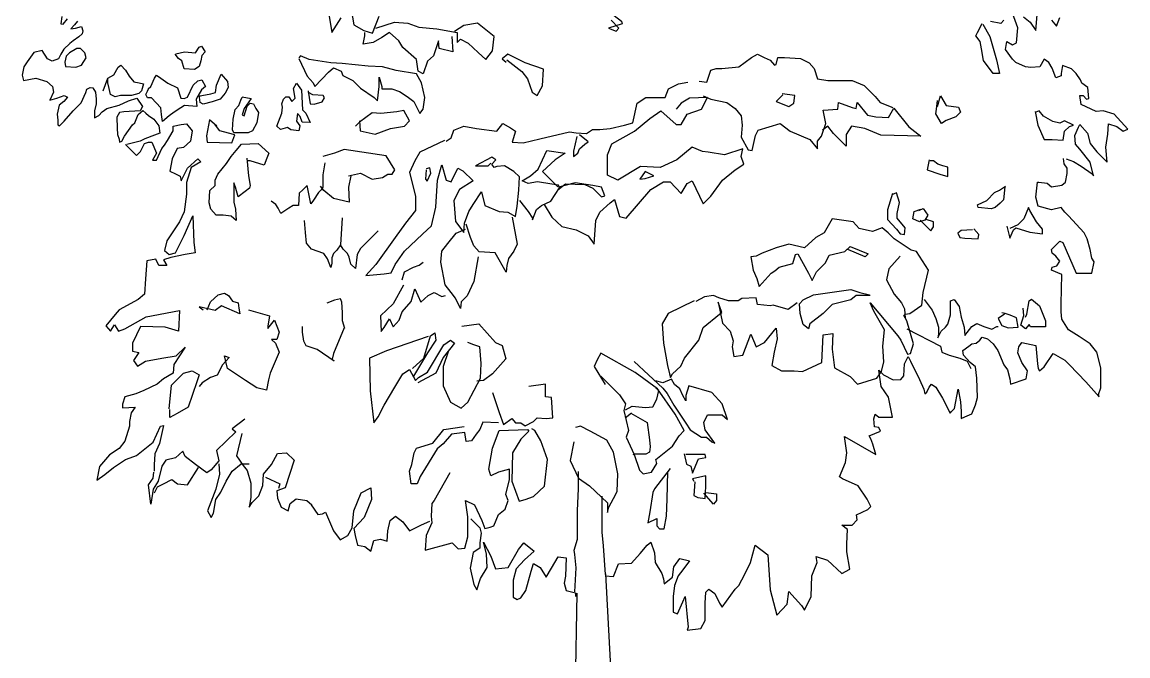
# Model space of a CAD drawing. Extents: x 225307 to 340959, y 27372 to 84205.
# Drawn here: x 308535 to 311698, y 64840 to 66655 of the extents above; entities that cross this region are included whole.
import ezdxf

# ---------------------------------------------------------------- set-up
doc = ezdxf.new("R2010")
doc.units = 0
doc.header["$MEASUREMENT"] = 0
doc.layers.add('LAYER4', color=4, linetype='CONTINUOUS')
doc.layers.add('道路', color=3, linetype='CONTINUOUS')

# ---------------------------------------------------------------- blocks, each defined once
blk = doc.blocks.new('A$C2BD378DE')
at = {"layer": 'LAYER4', "color": 251}
for points in [[(2578.2, 3138.8), (2586.1, 3160.5), (2599.8, 3182.1), (2621.5, 3213.5), (2627.4, 3217.5), (2588.1, 3207.6), (2550.7, 3178.1), (2537, 3166.4), (2511.4, 3164.4), (2487.9, 3174.2), (2480, 3178.1), (2505.5, 3199.8), (2535, 3207.6), (2558.6, 3227.3), (2588.1, 3256.8), (2544.8, 3252.9), (2507.5, 3258.8), (2478, 3260.7), (2485.9, 3284.3), (2499.7, 3302), (2493.8, 3315.8), (2450.5, 3276.5), (2440.7, 3245), (2442.7, 3225.3), (2423, 3182.1), (2397.5, 3178.1), (2397.5, 3188), (2407.3, 3197.8), (2405.4, 3203.7), (2373.9, 3201.7), (2362.1, 3184), (2352.3, 3180.1), (2334.6, 3168.3), (2320.9, 3154.6), (2311.1, 3129), (2334.6, 3125.1), (2340.5, 3125.1), (2346.4, 3109.3), (2318.9, 3099.5), (2303.2, 3089.7), (2293.4, 3075.9), (2315, 3064.1), (2316.9, 3038.6), (2315, 3022.8), (2303.2, 2995.3), (2293.4, 2985.5), (2265.9, 2965.8), (2242.3, 2969.8), (2252.1, 2985.5), (2246.2, 2997.3), (2203, 3001.2), (2161.7, 2985.5)], [(2171.6, 3016.9), (2187.3, 3036.6), (2210.9, 3052.3), (2189.2, 3054.3), (2165.7, 3056.3)], [(2181.4, 3097.5), (2199.1, 3111.3), (2173.5, 3121.1)], [(3772.4, 1820.8), (3774.5, 1844.2), (3738.3, 1859.2), (3736.2, 1895.5), (3708.4, 1921.1), (3685, 1940.3), (3676.5, 1950.9), (3706.3, 1961.6), (3734, 1963.7), (3766, 1982.9), (3780.9, 1987.2), (3795.8, 1989.3), (3787.3, 2000), (3776.7, 2012.8), (3746.8, 2017.1), (3723.4, 2034.1), (3729.8, 2061.9), (3755.3, 2042.7), (3772.4, 2029.9), (3800.1, 2019.2), (3832.1, 2014.9), (3849.1, 2014.9), (3876.9, 2014.9), (3881.1, 2027.7), (3847, 2042.7), (3832.1, 2049.1), (3919.5, 2057.6), (3928, 2055.5), (3923.8, 2093.9), (3900.3, 2106.7), (3851.3, 2106.7), (3819.3, 2108.8), (3810.8, 2117.3), (3823.6, 2134.4), (3851.3, 2147.2), (3861.9, 2155.7), (3810.8, 2192), (3800.1, 2202.7), (3768.1, 2219.7), (3734, 2236.8), (3685, 2249.6), (3712.7, 2285.9), (3812.9, 2292.3), (3885.4, 2311.5), (3853.4, 2341.3), (3817.2, 2345.6), (3857.7, 2381.9), (3870.5, 2390.4), (3832.1, 2409.6), (3772.4, 2411.8), (3734, 2426.7), (3717, 2424.6), (3727.6, 2456.6), (3766, 2497.1), (3753.2, 2520.6), (3704.2, 2512), (3680.7, 2512), (3640.2, 2514.2), (3627.4, 2497.1), (3627.4, 2527), (3612.5, 2541.9), (3597.6, 2539.8), (3582.7, 2571.8), (3574.1, 2580.3), (3552.8, 2569.6), (3514.4, 2544), (3495.2, 2499.2), (3488.9, 2490.7), (3448.3, 2507.8), (3420.6, 2512), (3373.7, 2505.6), (3424.9, 2595.2), (3395.1, 2586.7), (3380.1, 2580.3), (3371.6, 2576), (3358.8, 2608), (3348.1, 2603.8), (3346, 2591), (3322.6, 2588.8), (3309.8, 2593.1), (3318.3, 2603.8), (3318.3, 2642.2), (3260.7, 2631.5), (3230.9, 2610.2), (3184, 2603.8), (3196.8, 2616.6), (3211.7, 2644.3), (3210.8, 2666.3), (3200.1, 2674.9), (3166, 2677), (3144.7, 2687.7), (3157.5, 2694.1), (3210.8, 2719.7), (3238.5, 2732.5), (3251.3, 2734.6), (3247, 2741), (3232.1, 2747.4), (3223.6, 2753.8), (3232.1, 2766.6), (3264.1, 2785.8), (3306.7, 2807.1), (3302.4, 2811.4), (3293.9, 2819.9), (3238.5, 2830.6), (3274.7, 2837), (3302.4, 2839.2), (3321.6, 2839.2), (3317.4, 2849.8), (3308.8, 2869), (3283.3, 2879.7), (3261.9, 2886.1), (3206.5, 2884), (3174.5, 2879.7), (3161.7, 2864.7), (3140.4, 2845.6), (3127.6, 2843.4), (3114.8, 2860.5), (3108.4, 2869), (3106.3, 2881.8), (3097.8, 2892.5), (3089.3, 2898.9), (3093.5, 2913.8), (3108.4, 2930.9), (3127.6, 2943.7), (3168.1, 2960.8), (3183.1, 2971.4), (3208.6, 2977.8), (3223.6, 2980), (3208.6, 3024.8), (3185.2, 3029), (3161.7, 3012), (3134, 3001.3), (3117, 3003.4), (3104.2, 3012), (3112.7, 3052.5), (3166, 3056.8), (3178.8, 3058.9), (3185.2, 3063.2), (3174.5, 3076), (3136.2, 3101.6), (3155.3, 3135.7), (3168.1, 3148.5), (3217.2, 3195.4), (3259.8, 3233.8), (3253.4, 3231.7), (3234.2, 3238.1), (3176.7, 3238.1), (3131.9, 3227.4), (3108.4, 3208.2), (3087.1, 3176.2), (3067.9, 3146.4), (3038.1, 3127.2), (3016.8, 3125), (2993.3, 3125), (2910.2, 3127.2), (2897.4, 3097.3), (2888.9, 3099.4), (2884.6, 3112.2), (2871.8, 3120.8), (2856.9, 3110.1), (2848.4, 3099.4), (2837.7, 3097.3), (2814.2, 3120.8), (2818.5, 3129.3), (2905.9, 3167.7), (2905.9, 3212.5), (2873.9, 3218.9), (2863.3, 3212.5), (2837.7, 3208.2), (2807.8, 3199.7), (2790.8, 3191.2), (2741.8, 3146.4), (2731.1, 3135.7), (2718.3, 3125), (2724.7, 3097.3), (2714, 3058.9), (2688.5, 3052.5), (2645.8, 3056.8), (2645.8, 3061), (2648, 3084.5), (2658.6, 3097.3), (2654.3, 3127.2), (2645.8, 3137.8), (2620.2, 3142.1), (2605.3, 3142.1), (2592.5, 3133.6), (2577.6, 3131.4)], [(2442.7, 3050.4), (2482, 3058.2), (2523.2, 3075.9), (2523.2, 3099.5), (2525.2, 3131), (2499.7, 3134.9), (2485.9, 3148.7), (2482, 3160.5), (2470.2, 3134.9), (2476.1, 3121.1), (2472.1, 3101.5), (2456.4, 3074), (2440.7, 3062.2), (2444.6, 3052.3)], [(2771.6, 2969.3), (2786.5, 2973.6), (2805.7, 2977.8), (2782.3, 2988.5), (2775.9, 2994.9), (2788.7, 3035.4), (2792.9, 3071.7), (2780.1, 3071.7), (2758.8, 3054.6), (2726.8, 3035.4), (2718.3, 3031.2), (2750.3, 3018.4), (2767.3, 3001.3), (2778, 2977.8)], [(3031.7, 3022.6), (3023.2, 3026.9), (2984.8, 3033.3), (2980.5, 3039.7), (2999.7, 3063.2), (3042.4, 3080.2), (3059.4, 3080.2), (3059.4, 3037.6), (3053, 3033.3), (3065.8, 3022.6), (3055.1, 3009.8), (3027.4, 3018.4), (3006.1, 3016.2)], [(2181.9, 2961.1), (2190.6, 2952.4), (2185.4, 2922.6)], [(3023.1, 2962.9), (3035.6, 2944.9), (3055.4, 2955.7), (3062.6, 2973.7), (3060.8, 3002.4), (3033.8, 2997), (3026.6, 2979), (3021.3, 2964.7), (3019.5, 2955.7)], [(2193.2, 2900.9), (2228.5, 2920.6), (2295.3, 2940.3), (2334.6, 2948.1), (2334.6, 2930.4), (2297.3, 2902.9), (2263.9, 2897), (2242.3, 2893.1), (2226.6, 2881.3), (2216.7, 2885.2), (2191.2, 2899)], [(2658.8, 2963.8), (2696.1, 2959.9), (2705.9, 2950.1), (2717.7, 2936.3), (2721.7, 2924.5), (2717.7, 2887.2), (2709.9, 2885.2), (2698.1, 2912.7), (2674.5, 2934.4), (2668.6, 2948.1), (2656.8, 2965.8)], [(2981.7, 2732.7), (3012.3, 2756.1), (3035.6, 2766.9), (3060.8, 2774.1), (3080.5, 2774.1), (3091.3, 2772.3), (3071.6, 2781.3), (3060.8, 2793.9), (3051.8, 2801), (3024.8, 2808.2), (2985.3, 2808.2), (2981.7, 2819), (3001.5, 2833.4), (3032, 2838.8), (3060.8, 2847.8), (3084.1, 2849.6), (3059, 2869.4), (3050, 2883.8), (3059, 2903.5), (3066.2, 2926.9), (3059, 2941.3), (3059, 2944.9)], [(2782.3, 2871.2), (2784.1, 2838.8), (2791.3, 2829.8), (2803.9, 2835.2), (2805.7, 2849.6), (2807.5, 2887.4), (2794.9, 2889.1), (2778.7, 2874.8)], [(3065.8, 2683.4), (3114.8, 2779.4), (3131.9, 2783.7), (3140.4, 2805), (3149, 2834.9), (3157.5, 2856.2), (3178.8, 2866.9)], [(2428.3, 2771.4), (2398.2, 2779.6), (2425.5, 2796), (2431, 2831.5), (2444.6, 2837), (2458.3, 2823.3), (2469.2, 2796), (2477.4, 2782.4), (2450.1, 2766), (2436.5, 2768.7), (2411.9, 2771.4)], [(2581.1, 2747.1), (2609.8, 2741.7), (2622.4, 2777.7), (2629.6, 2801), (2617, 2801), (2602.6, 2801), (2599, 2786.7), (2593.6, 2772.3), (2584.7, 2759.7), (2584.7, 2750.7)], [(2754.5, 2721.8), (2784.4, 2751.7), (2773.7, 2760.2), (2758.8, 2760.2), (2752.4, 2738.9)], [(2397.7, 2101), (2407.4, 2122.8), (2417, 2168.7), (2434, 2192.9), (2455.7, 2209.9), (2482.3, 2212.3), (2516.2, 2209.9), (2552.4, 2229.2), (2554.8, 2241.3), (2511.3, 2251), (2496.8, 2258.3), (2477.5, 2321.2), (2499.2, 2350.2), (2523.4, 2405.9), (2550, 2427.6), (2528.2, 2427.6), (2513.7, 2439.7), (2477.5, 2451.8), (2438.8, 2444.6), (2436.4, 2485.7), (2417, 2488.1), (2431.5, 2526.8), (2434, 2538.9), (2417, 2541.4), (2453.2, 2570.9), (2458, 2595.1), (2460.4, 2631.4), (2433.8, 2645.9), (2487, 2689.4), (2513.6, 2723.3), (2511.2, 2609.6), (2491.9, 2563.6), (2484.6, 2524.9), (2508.8, 2510.4), (2542.6, 2510.4), (2506.4, 2474.1), (2484.6, 2457.2), (2496.7, 2442.7)], [(2726.8, 2717.5), (2720.4, 2730.3), (2739.6, 2743.1), (2754.5, 2734.6), (2758.8, 2719.7), (2750.3, 2700.5), (2729, 2704.7), (2722.6, 2723.9)], [(2984.8, 2075.4), (3021, 2000.7), (3050.9, 1983.6), (3106.3, 1987.9), (3170.3, 1998.6), (3193.7, 2005), (3204.4, 2007.1), (3193.7, 2013.5), (3172.4, 2037), (3149, 2047.6), (3097.8, 2088.2), (3061.5, 2101), (3023.2, 2147.9), (3018.9, 2154.3), (2989.1, 2143.6), (3048.8, 2156.4), (3072.2, 2177.8), (3099.9, 2186.3), (3117, 2184.2), (3144.7, 2188.4), (3140.4, 2214), (3080.7, 2237.5), (3117, 2252.4), (3104.2, 2275.9), (3063.7, 2310), (3093.5, 2312.2), (3131.9, 2303.7), (3170.3, 2297.3), (3185.2, 2325), (3185.2, 2361.3), (3187.3, 2384.7), (3161.7, 2440.2), (3082.9, 2444.5), (3078.6, 2472.2), (3123.4, 2470.1), (3176.7, 2476.5), (3202.2, 2521.3), (3223.6, 2542.6), (3206.5, 2598.1), (3187.3, 2610.9), (3159.6, 2617.3), (3114.8, 2615.1), (3067.9, 2619.4), (3014.6, 2589.5), (2991.2, 2578.9), (3085, 2657.8), (3097.8, 2666.3), (3138.3, 2685.5), (3136.2, 2694.1), (3108.4, 2702.6), (3042.4, 2683.4), (3027.4, 2674.9), (3023.2, 2679.1), (3021, 2691.9), (2997.6, 2726.1), (2961.3, 2730.3), (2897.4, 2745.3), (2844.1, 2711.1), (2839.8, 2696.2), (2807.8, 2647.1), (2790.8, 2630.1), (2775.9, 2613), (2786.5, 2585.3), (2778, 2546.9), (2758.8, 2529.8), (2750.3, 2470.1), (2790.8, 2446.6), (2803.6, 2423.1), (2833.4, 2391.1), (2822.8, 2346.3), (2833.4, 2310), (2848.4, 2269.5), (2856.9, 2252.4), (2859, 2237.5), (2897.4, 2243.9), (2920.8, 2254.6), (2944.3, 2261), (2905.9, 2295.1), (2899.5, 2305.8), (2888.9, 2318.6), (2878.2, 2357), (2852.6, 2365.5), (2850.5, 2371.9), (2905.9, 2401.8), (2927.2, 2412.5), (2901.7, 2425.3), (2876.1, 2450.9), (2854.8, 2461.5), (2844.1, 2506.3), (2829.2, 2521.3), (2850.5, 2572.5), (2859, 2563.9), (2837.7, 2514.9)], [(2677.8, 2642.9), (2724.7, 2627.9), (2752.4, 2627.9), (2780.1, 2653.5), (2792.9, 2664.2), (2795.1, 2677), (2775.9, 2679.1), (2748.2, 2655.7), (2735.4, 2655.7), (2703.4, 2662.1), (2675.7, 2653.5), (2682.1, 2640.7)], [(2856.9, 2664.2), (2893.1, 2632.2), (2925.1, 2625.8), (2965.6, 2647.1), (2991.2, 2668.5), (3008.2, 2677), (3036, 2679.1)], [(2356.5, 2089.4), (2358.9, 2111.2), (2325, 2123.3), (2320.2, 2137.8), (2320.2, 2154.7), (2315.4, 2203.1), (2288.8, 2239.4), (2279.1, 2256.4), (2288.8, 2275.7), (2296, 2292.6), (2310.5, 2304.8), (2308.1, 2309.6), (2288.8, 2314.4), (2288.8, 2333.8), (2291.2, 2379.8), (2303.3, 2403.9), (2320.2, 2418.5), (2349.2, 2428.1), (2354, 2457.2), (2354, 2500.7), (2354, 2527.3), (2368.6, 2561.2), (2400, 2592.7), (2416.9, 2607.2), (2431.4, 2643.5)], [(2969.9, 2578.9), (2969.9, 2538.3), (2982.7, 2523.4), (2995.5, 2470.1), (3021, 2444.5), (3050.9, 2406.1), (3065.8, 2401.8), (3053, 2386.9), (3021, 2378.3), (2993.3, 2376.2), (2982.7, 2386.9), (2967.7, 2416.7), (2952.8, 2523.4), (2961.3, 2549), (2967.7, 2576.7)], [(2395.1, 2328.9), (2414.5, 2309.6), (2429, 2345.9), (2419.3, 2360.4), (2397.6, 2362.8), (2392.7, 2326.5)], [(2991.2, 2369.8), (3010.4, 2344.2), (2997.6, 2301.5), (2999.7, 2293), (2995.5, 2256.7), (2976.3, 2252.4), (2978.4, 2211.9), (2984.8, 2201.3), (2984.8, 2173.5), (2976.3, 2145.8), (2969.9, 2130.8), (2974.1, 2105.2), (2986.9, 2079.6)], [(2709.6, 1646.1), (2745.8, 1667.9), (2772.4, 1696.9), (2782.1, 1738.1), (2799, 1772), (2823.2, 1788.9), (2755.5, 1793.7), (2731.3, 1805.8), (2704.7, 1834.9), (2695.1, 1847), (2743.4, 1861.5), (2748.3, 1880.8), (2666.1, 1951), (2644.3, 1987.3), (2644.3, 2006.6), (2678.1, 2038.1), (2649.1, 2055), (2641.9, 2069.6), (2707.2, 2101), (2685.4, 2122.8), (2639.5, 2156.7), (2610.4, 2192.9), (2593.5, 2217.1), (2571.8, 2209.9), (2550, 2214.7), (2566.9, 2161.5), (2559.7, 2115.5), (2557.3, 2098.6), (2545.2, 2069.6), (2581.4, 2026), (2603.2, 1977.6), (2600.8, 1922), (2639.5, 1856.6), (2625, 1827.6), (2566.9, 1827.6), (2535.5, 1839.7), (2499.2, 1905), (2463, 1948.6), (2441.2, 1980), (2479.9, 2023.6), (2479.9, 2038.1), (2450.9, 2055), (2436.4, 2096.2), (2402.5, 2113.1), (2404.9, 2062.3), (2419.4, 2038.1), (2436.4, 2023.6)], [(3158.4, 1904), (3235.2, 1985.1), (3250.1, 1997.9), (3284.2, 2017.1), (3335.4, 2051.2), (3354.5, 2064), (3375.9, 2096), (3375.9, 2110.9), (3388.7, 2125.9), (3392.9, 2134.4), (3354.5, 2106.7), (3333.2, 2102.4), (3311.9, 2113.1), (3311.9, 2155.7), (3324.7, 2170.7), (3279.9, 2155.7), (3247.9, 2125.9), (3228.8, 2059.7), (3256.5, 2051.2), (3271.4, 2051.2), (3256.5, 2042.7), (3237.3, 2034.1), (3224.5, 2019.2), (3209.6, 2010.7), (3220.2, 1985.1), (3213.8, 1965.9)], [(3533.6, 2108.8), (3537.9, 2138.7), (3557.1, 2138.7), (3567.7, 2130.1), (3535.8, 2102.4)], [(3422.8, 2046.9), (3452.6, 2053.3), (3459, 2066.1), (3478.2, 2070.4), (3437.7, 2087.5), (3433.4, 2108.8), (3424.9, 2106.7), (3424.9, 2093.9), (3424.9, 2059.7), (3424.9, 2051.2)], [(3503.8, 2076.8), (3542.2, 2074.7), (3548.5, 2085.3), (3550.7, 2106.7), (3516.6, 2108.8), (3486.7, 2108.8), (3495.2, 2070.4), (3501.6, 2074.7)], [(2528.2, 1365.5), (2518.6, 1380), (2496.8, 1387.3), (2484.7, 1416.3), (2492, 1452.6), (2499.2, 1510.7), (2477.5, 1527.6), (2489.6, 1549.4), (2499.2, 1563.9), (2530.7, 1554.2), (2533.1, 1585.7), (2521, 1634), (2501.7, 1718.7), (2504.1, 1738.1), (2506.5, 1767.1), (2494.4, 1784), (2494.4, 1805.8), (2492, 1834.9), (2482.3, 1876), (2475.1, 1900.2), (2419.4, 1912.3), (2402.5, 1936.5), (2402.5, 1967.9), (2402.5, 1992.1), (2378.3, 2001.8), (2363.8, 2030.8), (2359, 2057.5)], [(3201, 1808), (3254.3, 1861.3), (3279.9, 1878.4), (3299.1, 1874.1), (3356.7, 1886.9), (3375.9, 1880.5), (3424.9, 1904), (3469.7, 1918.9), (3480.3, 1929.6), (3476.1, 1953.1), (3450.5, 1968), (3439.8, 1965.9), (3401.4, 2012.8), (3371.6, 2032), (3356.7, 2046.9), (3309.8, 2021.3), (3237.3, 1970.1), (3190.4, 1906.1), (3135, 1808), (3154.1, 1797.3), (3173.3, 1788.8), (3224.5, 1820.8)], [(3465.4, 2006.4), (3523, 1961.6), (3533.6, 1957.3), (3589.1, 1948.8), (3621, 1942.4), (3608.2, 1968), (3629.6, 1968), (3638.1, 1976.5), (3638.1, 1989.3), (3601.8, 1995.7), (3552.8, 1997.9), (3473.9, 2000)], [(3297, 1878.4), (3286.3, 1897.6), (3290.6, 1936), (3288.5, 1957.3), (3267.1, 1968), (3241.6, 1974.4), (3235.2, 1965.9)], [(2614.6, 1935.2), (2637.1, 1920.2), (2634.6, 1935.2), (2627.1, 1960.3), (2614.6, 1935.2)], [(3307, 1894), (3333.6, 1940.3), (3383.3, 1947.4), (3402.9, 1949.1), (3418.9, 1947.4), (3424.2, 1936.7), (3424.2, 1904.7), (3426, 1899.4)], [(2141.3, 1850.5), (2158.2, 1833.6), (2184.2, 1867.4), (2191.9, 1868.9), (2204.1, 1830.6), (2213.3, 1852), (2204.1, 1859.7), (2181.1, 1838.2)], [(3307, 1895.8), (3321.2, 1878.1)], [(3766.7, 1821.2), (4141.8, 1841.5)], [(3388.7, 1731.2), (3442, 1720.5), (3493.1, 1744), (3514.4, 1776), (3563.5, 1827.2), (3591.2, 1827.2), (3576.3, 1831.4), (3550.7, 1844.2), (3531.5, 1854.9), (3480.3, 1857), (3418.5, 1844.2), (3384.4, 1825.1), (3358.8, 1778.1), (3343.9, 1750.4), (3348.1, 1735.4)], [(2667.2, 1684.8), (2649.7, 1707.3), (2652.2, 1762.4), (2662.2, 1785), (2687.2, 1810), (2684.7, 1820), (2659.7, 1810), (2654.7, 1785), (2647.2, 1734.9), (2659.7, 1687.3)], [(3768.7, 1821.2), (3687, 1815.9), (3647.9, 1812.3), (3592.9, 1812.3), (3544.9, 1812.3)], [(2514.5, 1739.9), (2557, 1729.8), (2572.1, 1729.8), (2562.1, 1742.4), (2549.5, 1747.4), (2537, 1762.4), (2529.5, 1772.4), (2509.5, 1747.4)], [(3818.4, 1734.1), (3749.2, 1737.7), (3711.9, 1734.1), (3699.4, 1732.3), (3667.5, 1741.2), (3630.2, 1741.2), (3585.8, 1741.2), (3523.6, 1744.8), (3495.2, 1744.8), (3473.9, 1744.8)], [(3822.5, 1740), (4091.1, 1734.9), (4172.2, 1734.9), (4233.1, 1734.9), (4314.2, 1734.9), (4390.2, 1729.9), (4780.6, 1734.9), (4831.2, 1734.9), (4897.1, 1724.8), (4968.1, 1724.8), (5034, 1724.8), (5110, 1719.7), (5206.4, 1719.7), (5297.6, 1719.7), (5393.9, 1724.8), (5735.6, 1724.4), (5923.1, 1714.3), (5984, 1714.3), (6019.5, 1714.3), (6080.3, 1714.3)], [(3609.8, 1436.2), (3635.4, 1461.8), (3650.3, 1466.1), (3678, 1461.8), (3692.9, 1461.8), (3705.7, 1442.6), (3750.5, 1434.1), (3797.4, 1444.8), (3812.3, 1453.3), (3780.3, 1464), (3748.4, 1483.2), (3710, 1481), (3675.9, 1472.5), (3716.4, 1493.8), (3752.6, 1506.6), (3748.4, 1542.9), (3697.2, 1572.8), (3678, 1587.7), (3701.5, 1617.6), (3727, 1589.9), (3752.6, 1566.4), (3784.6, 1557.9), (3833.6, 1557.9), (3840, 1568.5), (3835.8, 1579.2), (3814.4, 1594.1), (3759, 1609), (3737.7, 1615.5), (3748.4, 1634.7), (3776.1, 1651.7), (3750.5, 1666.7), (3718.5, 1685.9), (3720.6, 1709.3), (3773.9, 1707.2), (3793.1, 1702.9), (3814.4, 1709.3), (3821.4, 1735.4), (3832.1, 1735.4)], [(2697.5, 1576), (2728.9, 1600.2), (2748.3, 1612.3), (2753.1, 1612.3), (2724.1, 1624.4), (2712, 1638.9), (2699.9, 1665.5), (2661.2, 1689.7), (2654, 1687.3), (2651.5, 1667.9), (2644.3, 1626.8), (2649.1, 1600.2), (2641.9, 1583.2), (2627.4, 1607.4), (2608, 1629.2), (2554.8, 1653.4), (2562.1, 1706.6), (2581.4, 1677.6), (2615.3, 1641.3), (2658.8, 1684.9)], [(3247.4, 1498.1), (3304.9, 1517.3), (3339, 1530.1), (3322, 1553.6), (3334.8, 1564.2), (3334.8, 1579.2), (3343.3, 1592), (3330.5, 1615.5), (3319.8, 1626.1), (3322, 1651.7), (3319.8, 1670.9), (3262.3, 1666.7), (3260.1, 1649.6), (3223.9, 1649.6), (3230.3, 1602.7)], [(3477.6, 1376.5), (3556.5, 1331.7), (3565, 1325.3), (3601.3, 1323.2), (3620.4, 1325.3), (3656.7, 1308.2), (3699.3, 1306.1), (3678, 1382.9), (3695.1, 1400), (3692.9, 1419.2), (3660.9, 1427.7), (3603.4, 1427.7), (3556.5, 1421.3), (3569.3, 1446.9), (3614, 1468.2), (3637.5, 1476.8), (3633.2, 1491.7), (3629, 1502.4), (3597, 1515.2), (3582.1, 1534.4), (3556.5, 1542.9), (3539.4, 1536.5), (3496.8, 1547.2), (3466.9, 1547.2), (3475.5, 1515.2), (3486.1, 1493.8), (3466.9, 1487.4), (3407.3, 1498.1), (3356.1, 1517.3), (3354, 1598.4), (3358.2, 1602.7), (3381.7, 1579.2), (3420, 1555.7), (3501.1, 1553.6), (3558.6, 1574.9), (3554.4, 1592), (3545.8, 1615.5), (3516, 1647.5), (3439.2, 1656), (3385.9, 1636.8), (3356.1, 1619.7), (3351.8, 1611.2)], [(2294.8, 1539.6), (2328.8, 1582.7), (2349.2, 1598.6), (2387.7, 1612.2), (2396.8, 1625.8), (2369.6, 1641.6), (2322, 1643.9), (2303.8, 1591.8), (2278.9, 1541.9), (2292.5, 1526), (2301.6, 1537.3)], [(2525.8, 1360.6), (2559.7, 1290.5), (2583.9, 1276), (2617.7, 1261.4), (2685.4, 1278.4), (2726.5, 1278.4), (2762.8, 1249.3), (2803.9, 1220.3), (2881.2, 1164.7), (2912.7, 1135.6), (2907.8, 1188.9), (2905.4, 1208.2), (2881.2, 1220.3), (2842.6, 1246.9), (2794.2, 1297.7), (2770, 1324.3), (2716.8, 1336.4), (2639.5, 1341.3), (2595.9, 1353.4), (2639.5, 1365.5), (2644.3, 1380), (2605.6, 1399.3), (2612.9, 1413.9), (2641.9, 1442.9), (2666.1, 1404.2), (2697.5, 1387.3), (2757.9, 1392.1), (2789.4, 1416.3), (2762.8, 1418.7), (2728.9, 1430.8), (2709.6, 1442.9), (2673.3, 1467.1), (2712, 1476.8), (2728.9, 1517.9), (2731.3, 1542.1), (2743.4, 1563.9), (2714.4, 1568.7), (2668.5, 1573.6), (2629.8, 1576), (2615.3, 1559), (2598.4, 1532.4), (2600.8, 1510.7), (2603.2, 1503.4), (2593.5, 1496.1), (2581.4, 1508.2), (2574.2, 1496.1), (2598.4, 1450.2), (2598.4, 1486.4), (2591.1, 1493.7)], [(2745.8, 1554.2), (2823.2, 1568.7), (2842.6, 1559), (2864.3, 1544.5), (2883.7, 1539.7), (2903, 1537.3), (2847.4, 1505.8), (2845, 1459.8), (2828, 1445.3), (2803.9, 1435.6), (2765.2, 1423.5)], [(3057.6, 1410.6), (3051.2, 1459.7), (3104.5, 1506.6), (3113, 1525.8), (3151.4, 1536.5), (3194.1, 1498.1), (3213.2, 1472.5), (3215.4, 1453.3)], [(2204.3, 1164.7), (2187.3, 1217.9), (2189.8, 1256.6), (2201.9, 1288.1), (2206.7, 1338.9), (2216.4, 1396.9), (2245.4, 1396.9), (2235.7, 1406.6), (2247.8, 1428.4), (2274.4, 1457.4), (2293.7, 1479.2), (2269.6, 1498.6), (2228.5, 1503.4), (2189.8, 1455), (2197, 1416.3), (2213.9, 1389.7)], [(3334.8, 1515.2), (3332.6, 1470.4), (3354, 1461.8), (3366.7, 1451.2), (3385.9, 1438.4), (3388.1, 1423.4), (3362.5, 1419.2), (3366.7, 1380.8), (3394.5, 1357.3), (3409.4, 1340.2), (3488.3, 1291.2), (3509.6, 1282.6), (3509.6, 1265.6), (3473.3, 1261.3), (3454.2, 1267.7), (3420, 1274.1), (3407.3, 1280.5), (3392.3, 1327.4), (3354, 1359.4), (3345.4, 1417)], [(2859.5, 1457.4), (2929.6, 1445.3), (2970.7, 1426), (2987.6, 1409), (3007, 1406.6), (2977.9, 1392.1), (2961, 1380), (2939.3, 1363.1), (2874, 1351), (2842.6, 1353.4), (2820.8, 1370.3), (2791.8, 1394.5), (2779.7, 1421.1)], [(3128, 1372.2), (3172.7, 1357.3), (3228.2, 1357.3), (3275.1, 1378.6), (3292.1, 1408.5), (3275.1, 1427.7), (3206.9, 1464), (3164.2, 1466.1), (3117.3, 1461.8), (3110.9, 1444.8), (3104.5, 1427.7)], [(2228.5, 1382.4), (2272, 1384.8), (2262.3, 1346.1), (2240.5, 1343.7), (2284.1, 1329.2), (2298.6, 1312.2), (2334.8, 1300.2), (2327.6, 1285.6), (2293.7, 1280.8), (2259.9, 1242.1), (2240.5, 1230), (2216.4, 1203.4), (2230.9, 1181.6), (2245.4, 1157.4), (2250.2, 1128.4), (2226, 1133.2), (2216.4, 1133.2)], [(2940.4, 1244.2), (2993.7, 1214.4), (3027.8, 1178.1), (3072.5, 1180.2), (3061.9, 1188.8), (3036.3, 1203.7), (3059.8, 1214.4), (3040.6, 1231.4), (3017.1, 1240), (2987.3, 1265.6), (2951, 1276.2), (2989.4, 1293.3), (2970.2, 1314.6), (2961.7, 1331.7), (2972.3, 1353), (2970.2, 1363.7)], [(3087.5, 1314.6), (3128, 1195.2), (3149.3, 1146.1), (3243.1, 1148.2), (3334.8, 1158.9), (3317.7, 1171.7), (3283.6, 1188.8), (3232.4, 1218.6), (3194.1, 1242.1), (3181.3, 1261.3), (3213.2, 1278.4), (3204.7, 1286.9), (3189.8, 1312.5), (3110.9, 1359.4), (3098.1, 1378.6), (3106.7, 1389.3), (3147.2, 1357.3), (3191.9, 1336), (3219.6, 1284.8)], [(3179.1, 1269.8), (3149.3, 1301.8), (3085.3, 1321), (3076.8, 1333.8), (3098.1, 1336), (3134.4, 1312.5), (3200.5, 1272)], [(2291.3, 944.5), (2342.1, 968.7), (2361.4, 985.6), (2371.1, 990.5), (2330, 1029.2), (2317.9, 1043.7), (2327.6, 1065.5), (2339.7, 1070.3), (2354.2, 1099.3), (2375.9, 1121.1), (2402.5, 1159.8), (2412.2, 1169.5), (2371.1, 1174.3), (2344.5, 1174.3), (2371.1, 1181.6), (2378.3, 1181.6), (2378.3, 1210.6), (2385.6, 1232.4), (2400.1, 1254.2), (2414.6, 1273.5), (2448.5, 1290.5), (2436.4, 1300.2), (2402.5, 1305), (2361.4, 1295.3), (2334.8, 1280.8), (2325.2, 1222.7), (2315.5, 1184), (2313.1, 1142.9), (2305.8, 1067.9), (2303.4, 1036.4), (2293.7, 973.5), (2284.1, 949.3), (2288.9, 944.5)], [(2609.6, 1309), (2637.1, 1306.5), (2642.2, 1311.5), (2619.6, 1321.6), (2604.6, 1319.1), (2607.1, 1309)], [(2925.4, 1240), (2902, 1246.4), (2889.2, 1272), (2882.8, 1289), (2874.3, 1299.7)], [(3569.3, 979.7), (3597, 998.9), (3594.9, 1011.7), (3590.6, 1020.2), (3643.9, 1043.7), (3669.5, 1062.9), (3656.7, 1084.2), (3635.4, 1097), (3586.3, 1101.3), (3535.2, 1122.6), (3520.2, 1150.4), (3554.4, 1152.5), (3605.5, 1131.2), (3637.5, 1101.3), (3656.7, 1105.6), (3684.4, 1112), (3688.7, 1133.3), (3701.5, 1150.4), (3671.6, 1158.9), (3667.3, 1178.1), (3673.7, 1197.3), (3643.9, 1199.4), (3614, 1205.8), (3601.3, 1220.8), (3618.3, 1242.1), (3643.9, 1261.3), (3626.8, 1295.4), (3616.2, 1318.9)], [(2170.4, 1031.6), (2216.4, 1038.8), (2175.3, 1065.5)], [(2122.1, 1089.7), (2194.6, 1101.8), (2211.5, 1130.8), (2218.8, 1155), (2170.4, 1174.3)], [(2469.3, 1117.7), (2498.8, 1120), (2507.8, 1163.1), (2491.9, 1206.2), (2485.2, 1247), (2469.3, 1260.6), (2439.8, 1244.7), (2444.4, 1224.3), (2448.9, 1179), (2446.6, 1154), (2473.8, 1117.7), (2485.2, 1106.4)], [(2627.1, 1086.1), (2619.6, 1121.2), (2637.1, 1153.7), (2632.1, 1183.8), (2622.1, 1198.8), (2622.1, 1211.3), (2609.6, 1218.9), (2569.6, 1193.8), (2552, 1073.6), (2562.1, 1046), (2572.1, 1013.5)], [(2784.8, 1171.3), (2817.4, 1138.7), (2834.9, 1121.2), (2852.4, 1111.2), (2892.5, 1106.1), (2879.9, 1093.6), (2859.9, 1088.6), (2849.9, 1083.6), (2837.4, 1071.1), (2824.9, 1063.6)], [(2627.1, 1093.6), (2659.7, 1086.1), (2702.2, 1088.6), (2692.2, 1043.5), (2669.7, 1016), (2657.2, 1005.9)], [(3064.1, 1076.3), (3042, 1068.9), (3029.1, 1068.9), (3018.1, 1068.9), (2988.6, 1067.1), (2979.4, 1063.4), (2983.1, 1046.8), (2992.3, 1024.7)], [(2747.3, 1068.6), (2824.9, 1063.6), (2839.9, 1053.5), (2849.9, 1043.5), (2862.4, 1038.5), (2877.4, 1038.5), (2889.9, 1036), (2864.9, 1026), (2849.9, 1016), (2837.4, 980.9), (2819.9, 965.9), (2789.8, 963.4), (2754.8, 960.9)], [(3062.3, 1074.5), (3135.9, 1043.1), (3152.5, 1039.5), (3158, 1045), (3124.9, 997.1), (3113.8, 965.7), (3100.9, 958.4), (3075.1, 954.7), (3058.6, 954.7)], [(2384.8, 971.1), (2420.9, 976.5), (2422.3, 988.5), (2415.6, 1011.3), (2403.5, 1018), (2396.8, 1014), (2395.5, 984.5), (2388.8, 972.4), (2383.5, 972.4)], [(2589.6, 1018.5), (2624.6, 1013.5), (2659.7, 1013.5), (2667.2, 1008.5), (2674.7, 1000.9), (2697.2, 985.9), (2707.2, 978.4), (2654.7, 968.4), (2667.2, 955.9), (2677.2, 945.8), (2712.2, 943.3), (2712.2, 928.3), (2719.7, 915.8), (2734.8, 893.2), (2719.7, 885.7), (2709.7, 878.2), (2699.7, 865.7)], [(3364.6, 781.3), (3428.6, 766.3), (3456.3, 785.5), (3471.2, 796.2), (3507.4, 806.9), (3548, 806.9), (3575.7, 802.6), (3562.9, 811.1), (3543.7, 830.3), (3513.8, 841), (3481.9, 843.1), (3454.2, 866.6), (3422.2, 883.7), (3420, 909.3), (3441.4, 930.6), (3520.2, 905), (3528.8, 881.5), (3550.1, 883.7), (3575.7, 894.3), (3586.3, 913.5), (3565, 919.9), (3552.2, 937), (3556.5, 966.9), (3569.3, 981.8)], [(2400.9, 906.8), (2400.9, 916.2), (2414.2, 924.2), (2404.9, 933.6), (2376.8, 929.6), (2362, 937.6), (2382.1, 952.4), (2438.3, 955), (2447.7, 964.4), (2474.5, 976.5), (2473.1, 953.7), (2457.1, 948.3), (2449, 940.3), (2470.4, 937.6), (2483.8, 947), (2498.5, 944.3), (2495.9, 921.6), (2489.2, 912.2), (2494.5, 892.1), (2485.2, 881.4), (2447.7, 896.1), (2430.3, 897.5), (2420.9, 896.1), (2407.5, 900.1), (2400.9, 906.8)], [(3010.7, 800.5), (3027.8, 860.2), (3057.6, 855.9), (3064, 855.9), (3040.6, 875.1), (3074.7, 887.9), (3096, 881.5), (3096, 866.6), (3106.7, 877.3), (3132.2, 887.9), (3191.9, 862.3), (3211.1, 858.1), (3241, 851.7), (3234.6, 823.9), (3213.2, 791.9), (3179.1, 740.7), (3142.9, 732.2), (3147.2, 745), (3168.5, 725.8), (3198.3, 710.9), (3204.7, 691.7), (3219.6, 668.2), (3230.3, 659.7)], [(3490.4, 849.5), (3509.6, 890.1), (3522.4, 885.8)], [(2577.1, 795.5), (2627.1, 800.6), (2654.7, 805.6), (2662.2, 803.1), (2672.2, 790.5), (2687.2, 770.5), (2659.7, 763), (2647.2, 758), (2702.2, 758), (2722.3, 763), (2754.8, 765.5), (2742.3, 750.5), (2739.8, 727.9), (2739.8, 707.9), (2722.3, 692.9), (2704.7, 687.8), (2669.7, 690.3), (2654.7, 705.4), (2639.6, 705.4), (2622.1, 712.9), (2607.1, 725.4), (2592.1, 737.9), (2572.1, 750.5), (2554.5, 765.5), (2537, 780.5), (2534.5, 828.1), (2562.1, 858.2), (2577.1, 853.2), (2597.1, 845.6), (2584.6, 805.6), (2584.6, 798.1)], [(2400.9, 782.3), (2406.2, 807.7), (2434.3, 787.6), (2453, 782.3), (2455.7, 787.6), (2427.6, 797), (2419.6, 805.1), (2420.9, 814.4), (2434.3, 821.1), (2446.3, 829.2), (2475.8, 823.8), (2498.5, 811.7), (2503.9, 799.7), (2503.9, 758.2), (2495.9, 754.2), (2465.1, 756.8), (2437, 762.2), (2426.3, 772.9), (2410.2, 778.3), (2402.2, 782.3)], [(3452, 715.1), (3481.9, 717.3), (3524.5, 706.6), (3586.3, 683.1), (3605.5, 693.8), (3592.7, 700.2), (3554.4, 706.6), (3533, 721.5), (3501.1, 736.5), (3473.3, 753.5), (3452, 779.1), (3452, 802.6)], [(2485.2, 709.5), (2467, 689.1), (2512.3, 680), (2530.5, 682.3), (2532.7, 752.6), (2510.1, 761.7), (2505.5, 743.5), (2498.8, 718.6), (2478.4, 702.7)], [(3011, 682.3), (2988.3, 691.3), (2967.9, 714), (2963.4, 732.2), (2970.2, 743.5), (2986, 754.9), (2990.6, 770.7), (3006.4, 773), (3022.3, 775.3), (2999.6, 723.1), (3013.2, 705), (3001.9, 659.6), (3011, 670.9)], [(3324.1, 789.8), (3351.8, 753.5), (3360.3, 764.2), (3413.6, 708.7), (3443.5, 715.1), (3469.1, 693.8), (3477.6, 681), (3454.2, 649), (3430.7, 619.1), (3415.8, 612.7), (3435, 591.4), (3441.4, 563.7), (3458.4, 553), (3501.1, 542.3), (3524.5, 527.4), (3567.1, 521), (3511.7, 514.6), (3492.5, 527.4), (3475.5, 529.5)], [(2399.5, 656.4), (2392.8, 692.6), (2388.8, 706), (2367.4, 708.6), (2336.6, 722), (2356.7, 740.8), (2374.1, 742.1), (2390.1, 734.1), (2407.5, 719.3), (2415.6, 696.6), (2422.3, 671.1), (2416.9, 661.8), (2402.2, 660.4), (2396.8, 661.8)], [(2277.7, 592.1), (2272.4, 617.6), (2275.1, 648.4), (2259, 659.1), (2256.3, 665.8), (2272.4, 676.5), (2283.1, 667.1), (2297.8, 664.4), (2313.9, 659.1), (2323.2, 645.7), (2320.6, 616.2), (2297.8, 609.5), (2291.1, 600.2), (2279.1, 590.8)], [(2378.1, 513.1), (2371.4, 521.1), (2347.3, 531.9), (2339.3, 537.2), (2347.3, 549.3), (2362, 569.4), (2375.4, 597.5), (2404.9, 606.9), (2406.2, 616.2), (2402.2, 625.6), (2367.4, 641.7), (2355.4, 655.1), (2352.7, 667.1), (2371.4, 677.8), (2380.8, 665.8), (2399.5, 655.1), (2407.5, 651), (2429, 652.4), (2426.3, 617.6), (2433, 606.9), (2445, 588.1), (2455.7, 573.4), (2471.8, 554.6), (2451.7, 551.9), (2433, 549.3), (2403.5, 522.5), (2403.5, 511.8), (2394.2, 506.4), (2384.8, 511.8), (2378.1, 514.4)], [(2537.3, 448.7), (2569, 480.4), (2557.7, 491.8), (2535, 503.1), (2530.5, 514.4), (2530.5, 523.5), (2562.2, 537.1), (2582.6, 525.8), (2582.6, 537.1), (2548.6, 553), (2539.5, 559.8), (2525.9, 568.9), (2498.8, 584.8), (2485.2, 584.8), (2480.6, 607.4), (2478.4, 623.3), (2498.8, 639.2), (2528.2, 634.6), (2546.3, 614.2), (2548.6, 596.1), (2578.1, 582.5), (2614.3, 575.7), (2621.1, 591.6), (2627.9, 605.2), (2641.5, 607.4), (2605.3, 625.6), (2578.1, 655.1), (2587.1, 664.1), (2603, 636.9), (2646.1, 623.3), (2680.1, 623.3), (2729.9, 616.5), (2759.4, 602.9), (2813.8, 566.6), (2841, 559.8), (2852.3, 573.4), (2847.8, 591.6), (2797.9, 616.5), (2741.3, 641.5), (2818.3, 643.7), (2847.8, 648.3), (2852.3, 618.8), (2861.4, 577.9), (2868.2, 557.5), (2884, 566.6), (2884, 543.9), (2865.9, 534.9), (2870.4, 509.9), (2922.6, 505.4), (2965.6, 503.1), (2981.5, 485), (3011, 430.5), (3024.5, 419.2), (3056.3, 392), (3072.1, 405.6), (3054, 416.9), (3072.1, 428.3), (3065.3, 446.4), (3031.3, 507.6), (3013.2, 602.9), (3072.1, 600.6), (3060.8, 562.1), (3058.5, 491.8), (3106.1, 469.1), (3128.8, 469.1), (3133.3, 487.2), (3156, 471.4), (3171.9, 482.7), (3158.3, 505.4), (3149.2, 553), (3142.4, 593.8), (3117.5, 618.8), (3167.3, 587), (3192.3, 584.8), (3208.1, 557.5), (3224, 539.4), (3242.1, 500.8), (3251.2, 478.2), (3260.3, 446.4), (3280.6, 439.6), (3292, 439.6), (3289.7, 475.9), (3305.6, 464.5), (3330.5, 460), (3344.1, 460), (3387.2, 446.4), (3407.6, 430.5), (3425.7, 403.3), (3459.7, 373.8), (3498.2, 367), (3482.4, 389.7), (3462, 414.6), (3439.3, 448.7), (3434.8, 462.3), (3428, 480.4), (3389.4, 528), (3344.1, 548.5), (3341.8, 557.5), (3394, 546.2), (3423.4, 532.6), (3455.2, 530.3), (3473.3, 530.3)], [(3294.2, 573.4), (3226.3, 580.2), (3192.3, 614.2), (3185.5, 639.2), (3196.8, 659.6), (3217.2, 652.8), (3289.7, 627.8), (3307.8, 596.1), (3319.2, 575.7), (3296.5, 575.7)], [(3535.2, 531.7), (3518.1, 540.2), (3509.6, 557.3), (3496.8, 580.7), (3509.6, 597.8), (3511.7, 625.5), (3462.7, 657.5)], [(2170.7, 266.7), (2192.1, 264), (2193.4, 270.7), (2177.4, 282.8)], [(2184.1, 310.9), (2194.8, 302.9), (2206.8, 292.1), (2204.1, 305.5), (2200.1, 322.9), (2212.2, 327), (2220.2, 324.3), (2229.6, 314.9), (2240.3, 298.8), (2248.3, 289.5), (2264.4, 272.1), (2279.1, 264), (2292.5, 257.3), (2299.1, 238.6), (2292.5, 225.2), (2268.4, 210.5), (2273.7, 186.3), (2300.5, 167.6), (2315.2, 158.2), (2339.3, 152.9), (2354, 156.9), (2347.3, 191.7), (2356.7, 223.8), (2371.4, 239.9), (2387.5, 242.6), (2410.2, 231.9), (2404.9, 252), (2396.8, 273.4), (2402.2, 282.8), (2414.2, 272.1), (2424.9, 258.7), (2450.4, 253.3), (2467.8, 254.6), (2481.1, 254.6), (2483.8, 260), (2470.4, 273.4), (2441, 298.8), (2427.6, 312.2), (2418.2, 321.6), (2388.8, 335), (2379.4, 337.7), (2374.1, 347.1), (2375.4, 355.1), (2387.5, 363.1), (2407.5, 364.5), (2420.9, 364.5), (2441, 360.4), (2449, 360.4), (2461.1, 360.4), (2454.4, 372.5), (2443.7, 381.9), (2434.3, 395.3), (2424.9, 430.1), (2412.9, 456.9), (2404.9, 481), (2429, 497), (2441, 490.3), (2443.7, 443.5), (2446.3, 431.4), (2459.7, 423.4), (2490.5, 424.7), (2509.2, 426.1), (2522.6, 430.1), (2530.7, 431.4), (2528, 438.1), (2513.3, 446.1), (2481.1, 468.9), (2475.8, 475.6), (2451.7, 485), (2439.7, 498.4), (2447.7, 506.4), (2454.4, 514.4), (2465.1, 529.2), (2483.8, 543.9), (2505.2, 546.6), (2510.6, 531.9), (2521.3, 503.7), (2528, 490.3), (2537.3, 452.8)], [(2383.5, 384.6), (2347.3, 397.9), (2338, 415.3), (2316.5, 427.4), (2309.9, 435.4), (2324.6, 448.8), (2342, 459.5), (2358, 472.9), (2360.7, 487.7), (2363.4, 499.7), (2383.5, 494.4), (2391.5, 486.3), (2396.8, 466.2), (2396.8, 434.1), (2400.9, 419.4), (2394.2, 406), (2376.8, 402), (2360.7, 397.9), (2348.7, 397.9)], [(2316.5, 306.9), (2309.9, 322.9), (2289.8, 336.3), (2275.1, 332.3), (2263, 320.3), (2263, 309.5), (2275.1, 288.1), (2284.4, 278.8), (2301.8, 274.7), (2313.9, 277.4), (2316.5, 306.9)]]:
    blk.add_lwpolyline(points, dxfattribs=at)

msp = doc.modelspace()

# ---------------------------------------------------------------- block references
at = {"layer": '道路', "color": 8, "rotation": 270}
msp.add_blockref('A$C2BD378DE', (308382.4, 68842.2, 7947), dxfattribs=at)

doc.saveas('drawing.dxf')
